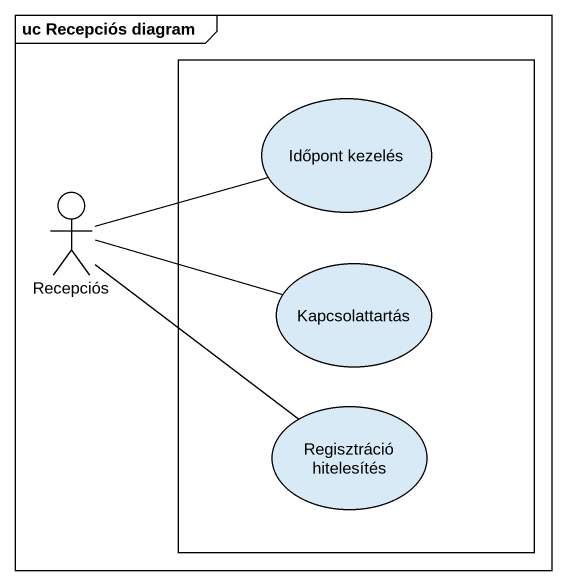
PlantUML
@startuml
mainframe uc Recepciós diagram
rectangle " " as rectangle1 {
  usecase "Időpont kezelés" as Időpont_kezelés
  usecase Kapcsolattartás
  usecase "Regisztráció hitelesítés" as Regisztráció_hitelesítés
}
actor Recepciós
Recepciós -right- Időpont_kezelés
Recepciós -right- Kapcsolattartás
Recepciós -- Regisztráció_hitelesítés
@enduml
